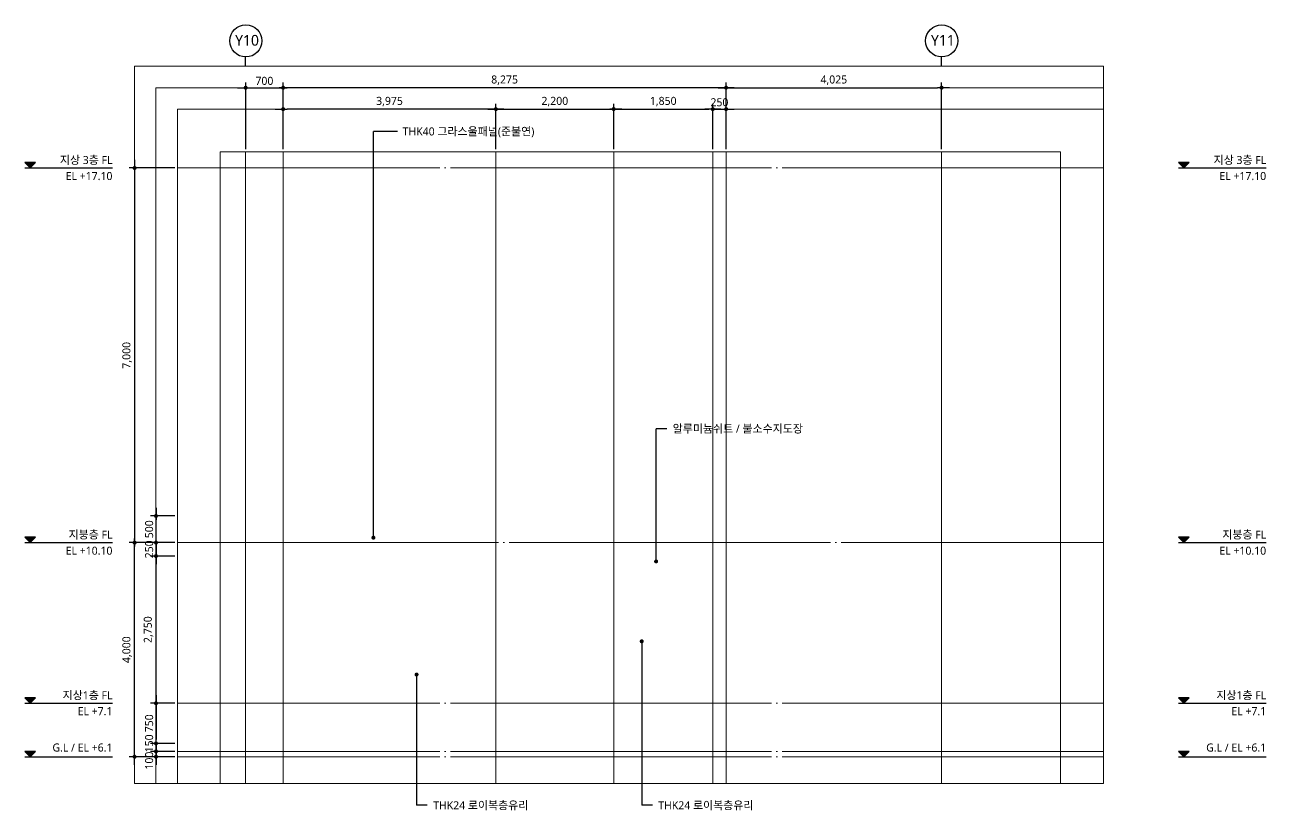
# Model space of a CAD drawing. Header units: millimetres. Extents: x -3672364 to -3590876, y -108975 to -79664.
# Drawn here: x -3629974 to -3606785, y -94337 to -79664 of the extents above; entities that cross this region are included whole.
import ezdxf
from ezdxf.enums import TextEntityAlignment as Align

# ---------------------------------------------------------------- set-up
doc = ezdxf.new("R2010")
doc.units = ezdxf.units.MM
doc.header["$LTSCALE"] = 100
doc.header["$MEASUREMENT"] = 0
doc.linetypes.add('CEN', pattern=[62, 60, -1, 0, -1])
doc.layers.get('0').update_dxf_attribs({"linetype": 'CONTINUOUS'})
for name, color, linetype, lineweight in [('A-AXIS-BUBL', 7, 'CONTINUOUS', 25), ('A-AXIS-LINE', 1, 'CEN', 15), ('A-CNTL', 1, 'CEN', 15), ('A-DIMS', 7, 'CONTINUOUS', 25), ('A-MKXS-LEAD', 7, 'CONTINUOUS', 25), ('A-MKXS-TEXT1', 3, 'CONTINUOUS', 25), ('A-XXXX-SYMB', 7, 'CONTINUOUS', 25), ('A-XXXX-TXT2', 3, 'CONTINUOUS', 25)]:
    doc.layers.add(name, color=color, linetype=linetype, lineweight=lineweight)
doc.layers.add('A-XXXX-NPLT', color=144, linetype='CONTINUOUS', lineweight=15, plot=False)
doc.styles.add('HY울릉도L', font='')
doc.styles.add('맑은고딕', font='malgun.ttf')
doc.styles.get('HY울릉도L').set_extended_font_data('HYwulM')
doc.dimstyles.new('CDIM', dxfattribs={"dimtxt": 3, "dimasz": 1.5, "dimexe": 2, "dimexo": 1, "dimgap": 1, "dimtad": 1, "dimdec": 0, "dimrnd": 0.5, "dimzin": 0, "dimdsep": 32, "dimlunit": 6, "dimtxsty": 'HY울릉도L', "dimblk1": '_CIDOT', "dimblk2": '_CIDOT', "dimsah": 1, "dimcen": 5.5, "dimclrd": 2, "dimclre": 2, "dimclrt": 7, "dimadec": 0, "dimazin": 0, "dimtfac": 1, "dimtdec": 0, "dimtix": 1, "dimtmove": 2, "dimatfit": 1, "dimldrblk": '_CIDOT', "dimfxl": 1, "dimtolj": 1, "dimtzin": 0, "dimlwd": -1, "dimarcsym": 0})

# ---------------------------------------------------------------- blocks, each defined once
blk = doc.blocks.new('_CIDOT')
at = {"color": 0, "linetype": 'ByBlock'}
blk.add_line((2, 0), (-1, 0), dxfattribs=at)
at = {"color": 0, "linetype": 'ByBlock', "const_width": 0.5}
blk.add_lwpolyline([(-0.25, 0, 1), (0.25, 0, 1)], format="xyb", close=True, dxfattribs=at)
blk = doc.blocks.new('*D60')
at = {"layer": 'A-DIMS', "lineweight": -2, "transparency": 16777216}
for p, q in [((-3625149, -81989), (-3625149, -80739)), ((-3616874, -81989), (-3616874, -80739))]:
    blk.add_line(p, q, dxfattribs=at)
at = {"layer": 'A-DIMS', "transparency": 16777216}
blk.add_line((-3616949, -80839), (-3625074, -80839), dxfattribs=at)
at = {"layer": 'A-DIMS', "transparency": 16777216, "xscale": 75, "yscale": 75, "zscale": 75, "rotation": 180}
blk.add_blockref('_CIDOT', (-3625149, -80839), dxfattribs=at)
at = {"layer": 'A-DIMS', "transparency": 16777216, "xscale": 75, "yscale": 75, "zscale": 75}
blk.add_blockref('_CIDOT', (-3616874, -80839), dxfattribs=at)
at = {"layer": 'A-DIMS', "color": 3, "transparency": 16777216, "insert": (-3621012, -80699), "char_height": 150, "attachment_point": 5, "style": '맑은고딕'}
blk.add_mtext('\\A1;8,275', dxfattribs=at)
blk = doc.blocks.new('*D61')
at = {"layer": 'A-DIMS', "lineweight": -2, "transparency": 16777216}
for p, q in [((-3617124, -81989), (-3617124, -81139)), ((-3616874, -81989), (-3616874, -81139))]:
    blk.add_line(p, q, dxfattribs=at)
at = {"layer": 'A-DIMS', "transparency": 16777216}
for p, q in [((-3617199, -81239), (-3617274, -81239)), ((-3617124, -81239), (-3616874, -81239)), ((-3616799, -81239), (-3616724, -81239))]:
    blk.add_line(p, q, dxfattribs=at)
at = {"layer": 'A-DIMS', "transparency": 16777216, "xscale": 75, "yscale": 75, "zscale": 75}
blk.add_blockref('_CIDOT', (-3617124, -81239), dxfattribs=at)
at = {"layer": 'A-DIMS', "transparency": 16777216, "xscale": 75, "yscale": 75, "zscale": 75, "rotation": 180}
blk.add_blockref('_CIDOT', (-3616874, -81239), dxfattribs=at)
at = {"layer": 'A-DIMS', "color": 3, "transparency": 16777216, "insert": (-3616999, -81112), "char_height": 150, "attachment_point": 5, "style": '맑은고딕'}
blk.add_mtext('\\A1;250', dxfattribs=at)
blk = doc.blocks.new('*D62')
at = {"layer": 'A-DIMS', "lineweight": -2, "transparency": 16777216}
for p, q in [((-3625149, -81989), (-3625149, -81139)), ((-3621174, -81989), (-3621174, -81139))]:
    blk.add_line(p, q, dxfattribs=at)
at = {"layer": 'A-DIMS', "transparency": 16777216}
blk.add_line((-3621249, -81239), (-3625074, -81239), dxfattribs=at)
at = {"layer": 'A-DIMS', "transparency": 16777216, "xscale": 75, "yscale": 75, "zscale": 75, "rotation": 180}
blk.add_blockref('_CIDOT', (-3625149, -81239), dxfattribs=at)
at = {"layer": 'A-DIMS', "transparency": 16777216, "xscale": 75, "yscale": 75, "zscale": 75}
blk.add_blockref('_CIDOT', (-3621174, -81239), dxfattribs=at)
at = {"layer": 'A-DIMS', "color": 3, "transparency": 16777216, "insert": (-3623162, -81099), "char_height": 150, "attachment_point": 5, "style": '맑은고딕'}
blk.add_mtext('\\A1;3,975', dxfattribs=at)
blk = doc.blocks.new('*D63')
at = {"layer": 'A-DIMS', "lineweight": -2, "transparency": 16777216}
for p, q in [((-3625849, -81989), (-3625849, -80739)), ((-3625149, -81989), (-3625149, -80739))]:
    blk.add_line(p, q, dxfattribs=at)
at = {"layer": 'A-DIMS', "transparency": 16777216}
blk.add_line((-3625774, -80839), (-3625224, -80839), dxfattribs=at)
at = {"layer": 'A-DIMS', "transparency": 16777216, "xscale": 75, "yscale": 75, "zscale": 75, "rotation": 180}
blk.add_blockref('_CIDOT', (-3625849, -80839), dxfattribs=at)
at = {"layer": 'A-DIMS', "transparency": 16777216, "xscale": 75, "yscale": 75, "zscale": 75}
blk.add_blockref('_CIDOT', (-3625149, -80839), dxfattribs=at)
at = {"layer": 'A-DIMS', "color": 3, "transparency": 16777216, "insert": (-3625499, -80712), "char_height": 150, "attachment_point": 5, "style": '맑은고딕'}
blk.add_mtext('\\A1;700', dxfattribs=at)
blk = doc.blocks.new('*D64')
at = {"layer": 'A-DIMS', "lineweight": -2, "transparency": 16777216}
for p, q in [((-3616874, -81989), (-3616874, -80739)), ((-3612849, -81989), (-3612849, -80739))]:
    blk.add_line(p, q, dxfattribs=at)
at = {"layer": 'A-DIMS', "transparency": 16777216}
blk.add_line((-3616799, -80839), (-3612924, -80839), dxfattribs=at)
at = {"layer": 'A-DIMS', "transparency": 16777216, "xscale": 75, "yscale": 75, "zscale": 75, "rotation": 180}
blk.add_blockref('_CIDOT', (-3616874, -80839), dxfattribs=at)
at = {"layer": 'A-DIMS', "transparency": 16777216, "xscale": 75, "yscale": 75, "zscale": 75}
blk.add_blockref('_CIDOT', (-3612849, -80839), dxfattribs=at)
at = {"layer": 'A-DIMS', "color": 3, "transparency": 16777216, "insert": (-3614862, -80699), "char_height": 150, "attachment_point": 5, "style": '맑은고딕'}
blk.add_mtext('\\A1;4,025', dxfattribs=at)
blk = doc.blocks.new('*D65')
at = {"layer": 'A-DIMS', "lineweight": -2, "transparency": 16777216}
for p, q in [((-3618974, -81989), (-3618974, -81139)), ((-3617124, -81989), (-3617124, -81139))]:
    blk.add_line(p, q, dxfattribs=at)
at = {"layer": 'A-DIMS', "transparency": 16777216}
blk.add_line((-3618899, -81239), (-3617199, -81239), dxfattribs=at)
at = {"layer": 'A-DIMS', "transparency": 16777216, "xscale": 75, "yscale": 75, "zscale": 75, "rotation": 180}
blk.add_blockref('_CIDOT', (-3618974, -81239), dxfattribs=at)
at = {"layer": 'A-DIMS', "transparency": 16777216, "xscale": 75, "yscale": 75, "zscale": 75}
blk.add_blockref('_CIDOT', (-3617124, -81239), dxfattribs=at)
at = {"layer": 'A-DIMS', "color": 3, "transparency": 16777216, "insert": (-3618049, -81099), "char_height": 150, "attachment_point": 5, "style": '맑은고딕'}
blk.add_mtext('\\A1;1,850', dxfattribs=at)
blk = doc.blocks.new('*D66')
at = {"layer": 'A-DIMS', "lineweight": -2, "transparency": 16777216}
for p, q in [((-3621174, -81989), (-3621174, -81139)), ((-3618974, -81989), (-3618974, -81139))]:
    blk.add_line(p, q, dxfattribs=at)
at = {"layer": 'A-DIMS', "transparency": 16777216}
blk.add_line((-3621099, -81239), (-3619049, -81239), dxfattribs=at)
at = {"layer": 'A-DIMS', "transparency": 16777216, "xscale": 75, "yscale": 75, "zscale": 75, "rotation": 180}
blk.add_blockref('_CIDOT', (-3621174, -81239), dxfattribs=at)
at = {"layer": 'A-DIMS', "transparency": 16777216, "xscale": 75, "yscale": 75, "zscale": 75}
blk.add_blockref('_CIDOT', (-3618974, -81239), dxfattribs=at)
at = {"layer": 'A-DIMS', "color": 3, "transparency": 16777216, "insert": (-3620074, -81099), "char_height": 150, "attachment_point": 5, "style": '맑은고딕'}
blk.add_mtext('\\A1;2,200', dxfattribs=at)
blk = doc.blocks.new('*D67')
at = {"layer": 'A-DIMS', "lineweight": -2, "transparency": 16777216}
for p, q in [((-3627174, -89589), (-3627624, -89589)), ((-3627174, -92339), (-3627624, -92339))]:
    blk.add_line(p, q, dxfattribs=at)
at = {"layer": 'A-DIMS', "transparency": 16777216}
blk.add_line((-3627524, -92264), (-3627524, -89664), dxfattribs=at)
at = {"layer": 'A-DIMS', "transparency": 16777216, "xscale": 75, "yscale": 75, "zscale": 75}
for p, rotation in [((-3627524, -89589), 90), ((-3627524, -92339), 270)]:
    blk.add_blockref('_CIDOT', p, dxfattribs=dict(at, rotation=rotation))
at = {"layer": 'A-DIMS', "color": 3, "transparency": 16777216, "insert": (-3627664, -90964), "char_height": 150, "attachment_point": 5, "rotation": 90, "style": '맑은고딕'}
blk.add_mtext('\\A1;2,750', dxfattribs=at)
blk = doc.blocks.new('*D68')
at = {"layer": 'A-DIMS', "transparency": 16777216}
for p, q in [((-3627524, -93014), (-3627524, -92939)), ((-3627524, -93089), (-3627524, -93239)), ((-3627524, -93314), (-3627524, -93389))]:
    blk.add_line(p, q, dxfattribs=at)
at = {"layer": 'A-DIMS', "lineweight": -2, "transparency": 16777216}
for p, q in [((-3627174, -93089), (-3627624, -93089)), ((-3627174, -93239), (-3627624, -93239))]:
    blk.add_line(p, q, dxfattribs=at)
at = {"layer": 'A-DIMS', "transparency": 16777216, "xscale": 75, "yscale": 75, "zscale": 75}
for p, rotation in [((-3627524, -93089), 270), ((-3627524, -93239), 90)]:
    blk.add_blockref('_CIDOT', p, dxfattribs=dict(at, rotation=rotation))
at = {"layer": 'A-DIMS', "color": 3, "transparency": 16777216, "insert": (-3627652, -93089), "char_height": 150, "attachment_point": 5, "rotation": 90, "style": '맑은고딕'}
blk.add_mtext('\\A1;150', dxfattribs=at)
blk = doc.blocks.new('*D69')
at = {"layer": 'A-DIMS', "lineweight": -2, "transparency": 16777216}
for p, q in [((-3627174, -89339), (-3628024, -89339)), ((-3627174, -93339), (-3628024, -93339))]:
    blk.add_line(p, q, dxfattribs=at)
at = {"layer": 'A-DIMS', "transparency": 16777216}
blk.add_line((-3627924, -93264), (-3627924, -89414), dxfattribs=at)
at = {"layer": 'A-DIMS', "transparency": 16777216, "xscale": 75, "yscale": 75, "zscale": 75}
for p, rotation in [((-3627924, -89339), 90), ((-3627924, -93339), 270)]:
    blk.add_blockref('_CIDOT', p, dxfattribs=dict(at, rotation=rotation))
at = {"layer": 'A-DIMS', "color": 3, "transparency": 16777216, "insert": (-3628064, -91339), "char_height": 150, "attachment_point": 5, "rotation": 90, "style": '맑은고딕'}
blk.add_mtext('\\A1;4,000', dxfattribs=at)
blk = doc.blocks.new('*D70')
at = {"layer": 'A-DIMS', "transparency": 16777216}
for p, q in [((-3627524, -93164), (-3627524, -93089)), ((-3627524, -93339), (-3627524, -93239)), ((-3627524, -93414), (-3627524, -93489))]:
    blk.add_line(p, q, dxfattribs=at)
at = {"layer": 'A-DIMS', "lineweight": -2, "transparency": 16777216}
for p, q in [((-3627174, -93239), (-3627624, -93239)), ((-3627174, -93339), (-3627624, -93339))]:
    blk.add_line(p, q, dxfattribs=at)
at = {"layer": 'A-DIMS', "transparency": 16777216, "xscale": 75, "yscale": 75, "zscale": 75}
for p, rotation in [((-3627524, -93239), 270), ((-3627524, -93339), 90)]:
    blk.add_blockref('_CIDOT', p, dxfattribs=dict(at, rotation=rotation))
at = {"layer": 'A-DIMS', "color": 3, "transparency": 16777216, "insert": (-3627652, -93411), "char_height": 150, "attachment_point": 5, "rotation": 90, "style": '맑은고딕'}
blk.add_mtext('\\A1;100', dxfattribs=at)
blk = doc.blocks.new('*D71')
at = {"layer": 'A-DIMS', "lineweight": -2, "transparency": 16777216}
for p, q in [((-3627174, -82339), (-3628024, -82339)), ((-3627174, -89339), (-3628024, -89339))]:
    blk.add_line(p, q, dxfattribs=at)
at = {"layer": 'A-DIMS', "transparency": 16777216}
blk.add_line((-3627924, -82414), (-3627924, -89264), dxfattribs=at)
at = {"layer": 'A-DIMS', "transparency": 16777216, "xscale": 75, "yscale": 75, "zscale": 75}
for p, rotation in [((-3627924, -82339), 90), ((-3627924, -89339), 270)]:
    blk.add_blockref('_CIDOT', p, dxfattribs=dict(at, rotation=rotation))
at = {"layer": 'A-DIMS', "color": 3, "transparency": 16777216, "insert": (-3628064, -85839), "char_height": 150, "attachment_point": 5, "rotation": 90, "style": '맑은고딕'}
blk.add_mtext('\\A1;7,000', dxfattribs=at)
blk = doc.blocks.new('*D72')
at = {"layer": 'A-DIMS', "lineweight": -2, "transparency": 16777216}
for p, q in [((-3627174, -92339), (-3627624, -92339)), ((-3627174, -93089), (-3627624, -93089))]:
    blk.add_line(p, q, dxfattribs=at)
at = {"layer": 'A-DIMS', "transparency": 16777216}
blk.add_line((-3627524, -92414), (-3627524, -93014), dxfattribs=at)
at = {"layer": 'A-DIMS', "transparency": 16777216, "xscale": 75, "yscale": 75, "zscale": 75}
for p, rotation in [((-3627524, -92339), 90), ((-3627524, -93089), 270)]:
    blk.add_blockref('_CIDOT', p, dxfattribs=dict(at, rotation=rotation))
at = {"layer": 'A-DIMS', "color": 3, "transparency": 16777216, "insert": (-3627652, -92714), "char_height": 150, "attachment_point": 5, "rotation": 90, "style": '맑은고딕'}
blk.add_mtext('\\A1;750', dxfattribs=at)
blk = doc.blocks.new('*D73')
at = {"layer": 'A-DIMS', "transparency": 16777216}
for p, q in [((-3627524, -89264), (-3627524, -89189)), ((-3627524, -89339), (-3627524, -89589)), ((-3627524, -89664), (-3627524, -89739))]:
    blk.add_line(p, q, dxfattribs=at)
at = {"layer": 'A-DIMS', "lineweight": -2, "transparency": 16777216}
for p, q in [((-3627174, -89339), (-3627624, -89339)), ((-3627174, -89589), (-3627624, -89589))]:
    blk.add_line(p, q, dxfattribs=at)
at = {"layer": 'A-DIMS', "transparency": 16777216, "xscale": 75, "yscale": 75, "zscale": 75}
for p, rotation in [((-3627524, -89339), 270), ((-3627524, -89589), 90)]:
    blk.add_blockref('_CIDOT', p, dxfattribs=dict(at, rotation=rotation))
at = {"layer": 'A-DIMS', "color": 3, "transparency": 16777216, "insert": (-3627652, -89464), "char_height": 150, "attachment_point": 5, "rotation": 90, "style": '맑은고딕'}
blk.add_mtext('\\A1;250', dxfattribs=at)
blk = doc.blocks.new('*D74')
at = {"layer": 'A-DIMS', "lineweight": -2, "transparency": 16777216}
for p, q in [((-3627174, -88839), (-3627624, -88839)), ((-3627174, -89339), (-3627624, -89339))]:
    blk.add_line(p, q, dxfattribs=at)
at = {"layer": 'A-DIMS', "transparency": 16777216}
blk.add_line((-3627524, -89264), (-3627524, -88914), dxfattribs=at)
at = {"layer": 'A-DIMS', "transparency": 16777216, "xscale": 75, "yscale": 75, "zscale": 75}
for p, rotation in [((-3627524, -88839), 90), ((-3627524, -89339), 270)]:
    blk.add_blockref('_CIDOT', p, dxfattribs=dict(at, rotation=rotation))
at = {"layer": 'A-DIMS', "color": 3, "transparency": 16777216, "insert": (-3627652, -89089), "char_height": 150, "attachment_point": 5, "rotation": 90, "style": '맑은고딕'}
blk.add_mtext('\\A1;500', dxfattribs=at)

msp = doc.modelspace()

# ---------------------------------------------------------------- hatches: boundary and pattern name
at = {"layer": 'A-XXXX-SYMB'}
for points in [[(-3629874.4, -82339.3), (-3629774.4, -82239.3), (-3629974.4, -82239.3)], [(-3608322.1, -82339.3), (-3608222.1, -82239.3), (-3608422.1, -82239.3)], [(-3629874.4, -89339.3), (-3629774.4, -89239.3), (-3629974.4, -89239.3)], [(-3608322.1, -89339.3), (-3608222.1, -89239.3), (-3608422.1, -89239.3)], [(-3629874.4, -92339.3), (-3629774.4, -92239.3), (-3629974.4, -92239.3)], [(-3608322.1, -92339.3), (-3608222.1, -92239.3), (-3608422.1, -92239.3)], [(-3629874.4, -93339.3), (-3629774.4, -93239.3), (-3629974.4, -93239.3)], [(-3608322.1, -93339.3), (-3608222.1, -93239.3), (-3608422.1, -93239.3)]]:
    msp.add_hatch(color=256, dxfattribs=at).paths.add_polyline_path(points)

# ---------------------------------------------------------------- linework, layer by layer
at = {"layer": 'A-AXIS-BUBL', "ltscale": 0.2}
for p, q in [((-3625849.4, -80439.3), (-3625849.4, -80264.3)), ((-3612849.4, -80439.3), (-3612849.4, -80264.3))]:
    msp.add_line(p, q, dxfattribs=at)
for centre in [(-3625846.5, -79964.3), (-3612846.5, -79964.3)]:
    msp.add_circle(centre, 300, dxfattribs=at)
at = {"layer": 'A-AXIS-LINE', "ltscale": 50}
for p, q in [((-3625849.4, -82039.3), (-3625849.4, -93839.3)), ((-3625149.4, -82039.3), (-3625149.4, -93839.3)), ((-3621174.4, -82039.3), (-3621174.4, -93839.3)), ((-3618974.4, -82039.3), (-3618974.4, -93839.3)), ((-3617124.4, -82039.3), (-3617124.4, -93839.3)), ((-3616874.4, -82039.3), (-3616874.4, -93839.3)), ((-3612849.4, -82039.3), (-3612849.4, -93839.3))]:
    msp.add_line(p, q, dxfattribs=at)
at = {"layer": 'A-AXIS-LINE'}
msp.add_line((-3627124.4, -89339.3), (-3609824.4, -89339.3), dxfattribs=at)
at = {"layer": 'A-CNTL'}
for p, q in [((-3609824.4, -82339.3), (-3627124.4, -82339.3)), ((-3609824.4, -92339.3), (-3627124.4, -92339.3)), ((-3609824.4, -93239.3), (-3627124.4, -93239.3)), ((-3609824.4, -93339.3), (-3627124.4, -93339.3))]:
    msp.add_line(p, q, dxfattribs=at)
at = {"layer": 'A-MKXS-LEAD'}
for p, q in [((-3623462.2, -89227.3), (-3623462.2, -81655.8)), ((-3623010.4, -81655.8), (-3623462.2, -81655.8)), ((-3618181.6, -89689.3), (-3618181.6, -87210.2)), ((-3617981.6, -87210.2), (-3618181.6, -87210.2)), ((-3618450.9, -91182.8), (-3618450.9, -94246.1)), ((-3622656.5, -91803.6), (-3622656.5, -94246.1)), ((-3622456.5, -94246.1), (-3622656.5, -94246.1)), ((-3618250.9, -94246.1), (-3618450.9, -94246.1))]:
    msp.add_line(p, q, dxfattribs=at)
at = {"layer": 'A-MKXS-LEAD', "const_width": 37.5}
for points in [[(-3623480.9, -89246.1, 1), (-3623443.4, -89246.1, 1)], [(-3618200.3, -89689.3, 1), (-3618162.8, -89689.3, 1)], [(-3618469.7, -91182.8, 1), (-3618432.2, -91182.8, 1)], [(-3622675.2, -91803.6, 1), (-3622637.7, -91803.6, 1)]]:
    msp.add_lwpolyline(points, format="xyb", close=True, dxfattribs=at)
at = {"layer": 'A-XXXX-NPLT'}
for points in [[(-3627924.4, -93839.3), (-3609824.4, -93839.3), (-3609824.4, -80439.3), (-3627924.4, -80439.3)], [(-3627524.4, -93839.3), (-3609824.4, -93839.3), (-3609824.4, -80839.3), (-3627524.4, -80839.3)], [(-3627124.4, -93839.3), (-3609824.4, -93839.3), (-3609824.4, -81239.3), (-3627124.4, -81239.3)]]:
    msp.add_lwpolyline(points, close=True, dxfattribs=at)
msp.add_lwpolyline([(-3626324.4, -93839.3), (-3610624.4, -93839.3), (-3610624.4, -82039.3), (-3626324.4, -82039.3), (-3626324.4, -93839.3)], dxfattribs=at)
at = {"layer": 'A-XXXX-SYMB'}
for p, q in [((-3629974.4, -82239.3), (-3629874.4, -82339.3)), ((-3629774.4, -82239.3), (-3629974.4, -82239.3)), ((-3629874.4, -82339.3), (-3629774.4, -82239.3)), ((-3608422.1, -82239.3), (-3608322.1, -82339.3)), ((-3608222.1, -82239.3), (-3608422.1, -82239.3)), ((-3608322.1, -82339.3), (-3608222.1, -82239.3)), ((-3629974.4, -82339.3), (-3628337.7, -82339.3)), ((-3608422.1, -82339.3), (-3606785.4, -82339.3)), ((-3629974.4, -89239.3), (-3629874.4, -89339.3)), ((-3629774.4, -89239.3), (-3629974.4, -89239.3)), ((-3629874.4, -89339.3), (-3629774.4, -89239.3)), ((-3608422.1, -89239.3), (-3608322.1, -89339.3)), ((-3608222.1, -89239.3), (-3608422.1, -89239.3)), ((-3608322.1, -89339.3), (-3608222.1, -89239.3)), ((-3629974.4, -89339.3), (-3628337.7, -89339.3)), ((-3608422.1, -89339.3), (-3606785.4, -89339.3)), ((-3629974.4, -92239.3), (-3629874.4, -92339.3)), ((-3629774.4, -92239.3), (-3629974.4, -92239.3)), ((-3629874.4, -92339.3), (-3629774.4, -92239.3)), ((-3608422.1, -92239.3), (-3608322.1, -92339.3)), ((-3608222.1, -92239.3), (-3608422.1, -92239.3)), ((-3608322.1, -92339.3), (-3608222.1, -92239.3)), ((-3629974.4, -92339.3), (-3628337.7, -92339.3)), ((-3608422.1, -92339.3), (-3606785.4, -92339.3)), ((-3629974.4, -93239.3), (-3629874.4, -93339.3)), ((-3629774.4, -93239.3), (-3629974.4, -93239.3)), ((-3629974.4, -93339.3), (-3628337.7, -93339.3)), ((-3629874.4, -93339.3), (-3629774.4, -93239.3)), ((-3608422.1, -93239.3), (-3608322.1, -93339.3)), ((-3608222.1, -93239.3), (-3608422.1, -93239.3)), ((-3608422.1, -93339.3), (-3606785.4, -93339.3)), ((-3608322.1, -93339.3), (-3608222.1, -93239.3))]:
    msp.add_line(p, q, dxfattribs=at)

# ---------------------------------------------------------------- texts
at = {"layer": 'A-MKXS-TEXT1', "style": '맑은고딕'}
for s, p in [('THK40 그라스울패널(준불연)', (-3622916.3, -81655.8)), ('알루미늄쉬트 / 불소수지도장 ', (-3617871.9, -87210.2)), ('THK24 로이복층유리', (-3622346.8, -94246.1)), ('THK24 로이복층유리', (-3618141.2, -94246.1))]:
    msp.add_text(s, height=150, dxfattribs=at).set_placement(p, align=Align.MIDDLE_LEFT)
at = {"layer": 'A-XXXX-TXT2', "ltscale": 0.2, "style": '맑은고딕'}
for s, p in [('Y10', (-3625823.8, -79953.3)), ('Y11', (-3612823.8, -79953.3))]:
    msp.add_text(s, height=200, dxfattribs=at).set_placement(p, align=Align.MIDDLE)
at = {"layer": 'A-XXXX-TXT2', "style": '맑은고딕'}
for s, p in [('지상 3층 FL', (-3628337.7, -82189.3)), ('지상 3층 FL', (-3606785.4, -82189.3)), ('EL +17.10', (-3628337.7, -82489.3)), ('EL +17.10', (-3606785.4, -82489.3)), ('지붕층 FL', (-3628337.7, -89189.3)), ('지붕층 FL', (-3606785.4, -89189.3)), ('EL +10.10', (-3628337.7, -89489.3)), ('EL +10.10', (-3606785.4, -89489.3)), ('지상1층 FL', (-3628337.7, -92189.3)), ('지상1층 FL', (-3606785.4, -92189.3)), ('EL +7.1', (-3628337.7, -92487.4)), ('EL +7.1', (-3606785.4, -92487.4)), ('G.L / EL +6.1', (-3628337.7, -93166.9)), ('G.L / EL +6.1', (-3606785.4, -93166.9))]:
    msp.add_text(s, height=150, dxfattribs=at).set_placement(p, align=Align.MIDDLE_RIGHT)

# ---------------------------------------------------------------- dimensions: what is measured, and where the dimension line sits
at = {"layer": 'A-DIMS'}
for base, p1, p2, angle, picture, middle in [((-3625149.4, -80839.3), (-3625849.4, -82039.3), (-3625149.4, -82039.3), 180, '*D63', (-3625499.4, -80711.8)), ((-3612849.4, -80839.3), (-3616874.4, -82039.3), (-3612849.4, -82039.3), 180, '*D64', (-3614861.9, -80699.3)), ((-3618974.4, -81239.3), (-3621174.4, -82039.3), (-3618974.4, -82039.3), 180, '*D66', (-3620074.4, -81099.3)), ((-3617124.4, -81239.3), (-3618974.4, -82039.3), (-3617124.4, -82039.3), 180, '*D65', (-3618049.4, -81098.8)), ((-3616874.4, -81239.3), (-3617124.4, -82039.3), (-3616874.4, -82039.3), 180, '*D61', (-3616999.4, -81111.8)), ((-3627924.4, -89339.3), (-3627124.4, -82339.3), (-3627124.4, -89339.3), 270, '*D71', (-3628064.5, -85839.3)), ((-3627524.4, -88839.3), (-3627124.4, -89339.3), (-3627124.4, -88839.3), 90, '*D74', (-3627651.9, -89089.3)), ((-3627924.4, -89339.3), (-3627124.4, -93339.3), (-3627124.4, -89339.3), 90, '*D69', (-3628064.5, -91339.3)), ((-3627524.4, -89589.3), (-3627124.4, -89339.3), (-3627124.4, -89589.3), 270, '*D73', (-3627651.9, -89464.3)), ((-3627524.4, -89589.3), (-3627124.4, -92339.3), (-3627124.4, -89589.3), 90, '*D67', (-3627664.5, -90964.3)), ((-3627524.4, -93089.3), (-3627124.4, -92339.3), (-3627124.4, -93089.3), 90, '*D72', (-3627651.9, -92714.3))]:
    dim = msp.add_linear_dim(base=base, p1=p1, p2=p2, angle=angle, dimstyle='CDIM', override={"dimscale": 50, "dimtxsty": '맑은고딕', "dimclrd": 256, "dimclre": 256, "dimclrt": 3}, dxfattribs=at)
    dim.commit()
    dim.dimension.update_dxf_attribs({"geometry": picture, "text_midpoint": middle})
for base, p1, picture, middle in [((-3625149.4, -80839.3), (-3616874.4, -82039.3), '*D60', (-3621011.9, -80699.3)), ((-3625149.4, -81239.3), (-3621174.4, -82039.3), '*D62', (-3623161.9, -81099.3))]:
    dim = msp.add_linear_dim(base=base, p1=p1, p2=(-3625149.4, -82039.3), dimstyle='CDIM', override={"dimscale": 50, "dimtxsty": '맑은고딕', "dimclrd": 256, "dimclre": 256, "dimclrt": 3}, dxfattribs=at)
    dim.commit()
    dim.dimension.update_dxf_attribs({"geometry": picture, "text_midpoint": middle})
for p1, angle, picture, middle in [((-3627124.4, -93089.3), 90, '*D68', (-3627652.3, -93089.3)), ((-3627124.4, -93339.3), 270, '*D70', (-3627652.3, -93410.7))]:
    dim = msp.add_linear_dim(base=(-3627524.4, -93239.3), p1=p1, p2=(-3627124.4, -93239.3), angle=angle, dimstyle='CDIM', override={"dimscale": 50, "dimtxsty": '맑은고딕', "dimclrd": 256, "dimclre": 256, "dimclrt": 3}, dxfattribs=at)
    dim.commit()
    dim.dimension.update_dxf_attribs({"geometry": picture, "text_midpoint": middle, "dimtype": 160})

doc.saveas('drawing.dxf')
